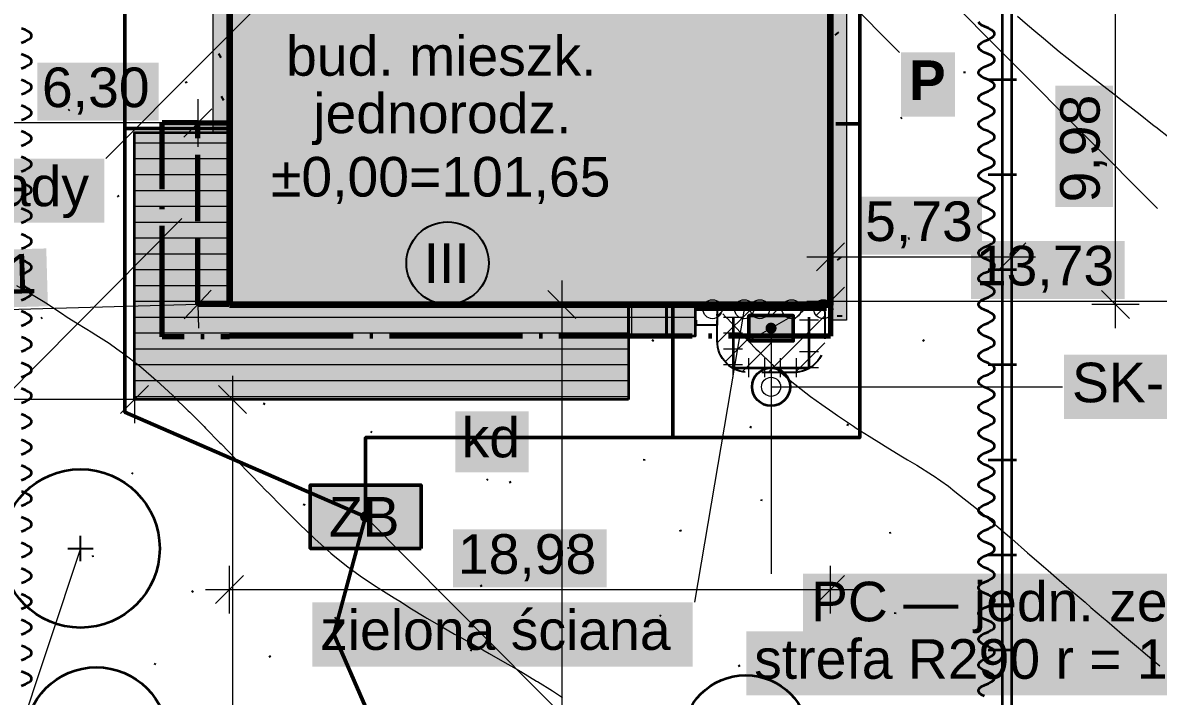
# Model space of a CAD drawing. Header units: metres. Extents: x -32 to 145, y -25 to 102.
# Drawn here: x 0.77 to 36.62, y 20.04 to 41.29 of the extents above; entities that cross this region are included whole.
import ezdxf

# ---------------------------------------------------------------- set-up
doc = ezdxf.new("R2010")
doc.units = ezdxf.units.M
doc.linetypes.add('KRESKOWA', pattern=[5.25, 4.2, -1.05])
doc.linetypes.add('PUNKTOWA', pattern=[10.5, 8.4, -1.05, 0, -1.05])
for name, color, linetype, lineweight in [('A-MASKA', 7, 'Continuous', 18), ('Z-BUDYNEK', 7, 'Continuous', 100), ('Z-BUDYNEK-NAD', 7, 'KRESKOWA', 50), ('Z-DZIALKA', 1, 'Continuous', 35), ('Z-OGRODZENIE', 7, 'Continuous', 35), ('Z-OPISY', 2, 'Continuous', 25), ('Z-SIECI-PROJ', 5, 'Continuous', 50), ('Z-TLO', 7, 'Continuous', 18), ('Z-UTWARDZENIA', 8, 'Continuous', 25), ('Z-UZBROJENIE', 5, 'Continuous', 35), ('Z-WYMIARY', 1, 'Continuous', 18)]:
    doc.layers.add(name, color=color, linetype=linetype, lineweight=lineweight)
for name, color, linetype, lineweight, true_color in [('Z-MAPA', 8, 'Continuous', 18, 0x5a5a5a), ('Z-ODWODNIENIE', 150, 'Continuous', 25, 0x00808a), ('Z-RZEDNE', 32, 'Continuous', 18, 0x6b4423), ('Z-STREFY', 6, 'Continuous', 25, 0xb000b0), ('Z-ZIELEN', 3, 'Continuous', 25, 0x1e7a1e)]:
    doc.layers.add(name, color=color, linetype=linetype, lineweight=lineweight, true_color=true_color)
doc.styles.add('PL_ARIAL', font='arial.ttf')
doc.styles.add('PL_ARIAL_B', font='arialbd.ttf')

msp = doc.modelspace()

# ---------------------------------------------------------------- hatches: boundary and pattern name
at = {"layer": 'A-MASKA', "true_color": 0xffffff}
for points in [[(28.5, 38.325), (30.212, 38.325), (30.212, 40.35), (28.5, 40.35)], [(1.232, 38.2), (5.068, 38.2), (5.068, 40.025), (1.232, 40.025)], [(35.2, 35.47), (35.2, 39.305), (33.375, 39.305), (33.375, 35.47)], [(8.364, 35.279), (20.015, 35.279), (20.015, 37.304), (8.364, 37.304)], [(-3.11, 34.975), (3.35, 34.975), (3.35, 37), (-3.11, 37)], [(27.22, 33.975), (31.055, 33.975), (31.055, 35.8), (27.22, 35.8)], [(-3.274, 32.207), (1.57, 32.343), (1.519, 34.167), (-3.325, 34.032)], [(30.714, 32.575), (35.561, 32.575), (35.561, 34.4), (30.714, 34.4)], [(33.65, 28.788), (39.703, 28.788), (39.703, 30.812), (33.65, 30.812)], [(14.431, 27.1), (16.749, 27.1), (16.749, 29.025), (14.431, 29.025)], [(10.289, 24.65), (12.911, 24.65), (12.911, 26.475), (10.289, 26.475)], [(14.364, 23.475), (19.211, 23.475), (19.211, 25.3), (14.364, 25.3)], [(25.411, 21.875), (40.452, 21.875), (40.452, 23.9), (25.411, 23.9)], [(9.914, 20.975), (21.929, 20.975), (21.929, 23), (9.914, 23)], [(23.618, 20.062), (42.245, 20.062), (42.245, 22.087), (23.618, 22.087)]]:
    msp.add_hatch(color=7, dxfattribs=at).paths.add_polyline_path(points)
at = {"layer": 'Z-OPISY', "true_color": 0xffffff}
msp.add_hatch(color=7, dxfattribs=at).paths.add_polyline_path([(15.489, 33.704), (15.464, 33.958), (15.39, 34.202), (15.27, 34.426), (15.109, 34.623), (14.912, 34.785), (14.687, 34.905), (14.443, 34.979), (14.189, 35.004), (13.936, 34.979), (13.692, 34.905), (13.467, 34.785), (13.27, 34.623), (13.109, 34.426), (12.988, 34.202), (12.914, 33.958), (12.889, 33.704), (12.914, 33.45), (12.988, 33.207), (13.109, 32.982), (13.27, 32.785), (13.467, 32.623), (13.692, 32.503), (13.936, 32.429), (14.189, 32.404), (14.443, 32.429), (14.687, 32.503), (14.912, 32.623), (15.109, 32.785), (15.27, 32.982), (15.39, 33.207), (15.464, 33.45)])
at = {"layer": 'Z-OPISY', "true_color": 0x000000}
for points in [[(24.575, 31.65), (24.569, 31.695), (24.552, 31.737), (24.524, 31.774), (24.488, 31.802), (24.445, 31.819), (24.4, 31.825), (24.355, 31.819), (24.313, 31.802), (24.276, 31.774), (24.248, 31.737), (24.231, 31.695), (24.225, 31.65), (24.231, 31.605), (24.248, 31.562), (24.276, 31.526), (24.313, 31.498), (24.355, 31.481), (24.4, 31.475), (24.445, 31.481), (24.488, 31.498), (24.524, 31.526), (24.552, 31.562), (24.569, 31.605)], [(11.775, 25.7), (11.769, 25.745), (11.752, 25.787), (11.724, 25.824), (11.688, 25.852), (11.645, 25.869), (11.6, 25.875), (11.555, 25.869), (11.512, 25.852), (11.476, 25.824), (11.448, 25.787), (11.431, 25.745), (11.425, 25.7), (11.431, 25.655), (11.448, 25.613), (11.476, 25.576), (11.512, 25.548), (11.555, 25.531), (11.6, 25.525), (11.645, 25.531), (11.688, 25.548), (11.724, 25.576), (11.752, 25.613), (11.769, 25.655)]]:
    msp.add_hatch(color=7, dxfattribs=at).paths.add_polyline_path(points)
at = {"layer": 'Z-TLO', "true_color": 0xffffff}
for points in [[(26.785, 31.9), (26.25, 31.9), (26.25, 32.4), (26.275, 32.4), (26.275, 42.375), (26.275, 42.885), (26.785, 42.885)], [(7.3, 32.4), (19.6, 32.4), (26.275, 32.4), (26.275, 42.375), (19.3, 42.375), (19.3, 41.75), (7.3, 41.75)], [(6.79, 37.825), (6.79, 42.26), (17.5, 42.26), (17.5, 41.75), (7.3, 41.75), (7.3, 37.825)], [(19.9, 29.4), (4.3, 29.4), (4.3, 37.825), (7.3, 37.825), (7.3, 32.4), (19.6, 32.4), (19.9, 32.4)], [(21.1, 31.4), (19.9, 31.4), (19.9, 32.4), (21.1, 32.4)], [(21.1, 32.4), (22, 32.4), (22, 31.4), (21.1, 31.4)], [(23.7, 32.05), (25.1, 32.05), (25.1, 31.25), (23.7, 31.25)], [(23.7, 31.25), (25.1, 31.25), (25.1, 32.05), (23.7, 32.05)], [(13.35, 24.7), (13.35, 26.7), (9.85, 26.7), (9.85, 24.7)]]:
    msp.add_hatch(color=7, dxfattribs=at).paths.add_polyline_path(points)

# ---------------------------------------------------------------- linework, layer by layer
at = {"layer": 'Z-BUDYNEK', "linetype": 'Continuous', "lineweight": 140, "ltscale": 0.5, "flags": 128}
msp.add_lwpolyline([(7.3, 32.4), (19.6, 32.4), (26.275, 32.4), (26.275, 42.375), (19.3, 42.375), (19.3, 41.75), (7.3, 41.75)], close=True, dxfattribs=at)
at = {"layer": 'Z-BUDYNEK-NAD', "linetype": 'PUNKTOWA', "lineweight": 70, "ltscale": 0.5, "flags": 128}
msp.add_lwpolyline([(26.275, 32.38), (26.275, 31.4), (21.4, 31.4), (21.05, 31.4), (20.2, 31.4), (11.2, 31.4), (7.3, 31.4), (7.3, 31.38), (5.18, 31.38), (5.18, 38.145), (6.28, 38.145)], dxfattribs=at)
at = {"layer": 'Z-BUDYNEK-NAD', "linetype": 'KRESKOWA', "lineweight": 70, "ltscale": 0.5, "flags": 128}
for points in [[(6.3, 32.4), (6.3, 38.125), (7.28, 38.125)], [(7.28, 32.4), (6.3, 32.4)]]:
    msp.add_lwpolyline(points, dxfattribs=at)
at = {"layer": 'Z-DZIALKA', "linetype": 'Continuous', "lineweight": 35, "ltscale": 0.5, "true_color": 0x000000, "flags": 128}
msp.add_lwpolyline([(0, 0), (32, 0), (32, 50), (0, 50)], close=True, dxfattribs=at)
at = {"layer": 'Z-MAPA', "linetype": 'Continuous', "lineweight": 25, "ltscale": 0.5, "flags": 128}
msp.add_lwpolyline([(57, 50), (32, 50), (32, 0)], dxfattribs=at)
at = {"layer": 'Z-ODWODNIENIE', "linetype": 'Continuous', "lineweight": 50, "ltscale": 0.5, "flags": 128}
msp.add_lwpolyline([(13.35, 24.7), (13.35, 26.7), (9.85, 26.7), (9.85, 24.7)], close=True, dxfattribs=at)
at = {"layer": 'Z-ODWODNIENIE', "lineweight": 35, "ltscale": 0.5}
msp.add_circle((24.4, 29.8), 0.6, dxfattribs=at)
at = {"layer": 'Z-ODWODNIENIE', "lineweight": 18, "ltscale": 0.5}
msp.add_circle((24.4, 29.8), 0.3, dxfattribs=at)
at = {"layer": 'Z-OGRODZENIE', "lineweight": 35, "ltscale": 0.5}
for points in [[(31.7, 50), (31.7, 0.3), (0.3, 0.3), (0.3, 50)], [(31.25, 39.5), (32.15, 39.5)], [(31.25, 36.5), (32.15, 36.5)], [(31.25, 33.5), (32.15, 33.5)], [(23.2, 32), (23.2, 30.4), (25.6, 30.4), (25.6, 32)], [(31.25, 30.5), (32.15, 30.5)], [(31.25, 27.5), (32.15, 27.5)], [(31.25, 24.5), (32.15, 24.5)], [(31.25, 21.5), (32.15, 21.5)]]:
    msp.add_lwpolyline(points, dxfattribs=at)
at = {"layer": 'Z-OGRODZENIE', "lineweight": 18, "ltscale": 0.5}
for points in [[(22.9, 32), (23.5, 32)], [(25.9, 31.9), (25.3, 31.9)], [(22.9, 31.5), (23.5, 31.5)], [(25.9, 31.4), (25.3, 31.4)], [(22.9, 31), (23.5, 31)], [(25.9, 30.9), (25.3, 30.9)], [(22.9, 30.5), (23.5, 30.5)], [(23.2, 30.1), (23.2, 30.7)], [(23.7, 30.1), (23.7, 30.7)], [(24.2, 30.1), (24.2, 30.7)], [(24.7, 30.1), (24.7, 30.7)], [(25.2, 30.1), (25.2, 30.7)], [(25.9, 30.4), (25.3, 30.4)]]:
    msp.add_lwpolyline(points, dxfattribs=at)
at = {"layer": 'Z-OPISY', "lineweight": 18, "ltscale": 0.5}
for points in [[(15.6, 49.25), (3.4, 37)], [(21.75, 47.1), (28.45, 40.35)], [(27.4, 44.675), (36.6, 35.425)], [(5.8, 35.113), (-0.9, 28.363)], [(23.55, 32.25), (21.979, 23)], [(24.4, 31.65), (24.4, 23.9)], [(24.4, 29.8), (33.6, 29.8)], [(11.6, 25.7), (18.3, 18.95)], [(2.6, 24.7), (-1.482, 12.45)]]:
    msp.add_lwpolyline(points, dxfattribs=at)
at = {"layer": 'Z-OPISY', "lineweight": 25, "ltscale": 0.5}
msp.add_circle((14.189, 33.704), 1.3, dxfattribs=at)
at = {"layer": 'Z-RZEDNE', "linetype": 'Continuous', "lineweight": 18, "ltscale": 0.5, "true_color": 0xa07850, "flags": 128}
for points in [[(32.185, 41.5), (32.5, 41.225), (32.762, 41), (33, 40.797), (33.361, 40.5), (33.5, 40.386), (33.983, 40), (34, 39.986), (34.5, 39.599), (34.629, 39.5), (35, 39.213), (35.273, 39), (35.5, 38.822), (35.911, 38.5), (36, 38.43), (36.5, 38.037), (36.547, 38), (37, 37.643)], [(0.574, 33), (1, 32.752), (1.423, 32.5), (1.5, 32.454), (2, 32.125), (2.182, 32), (2.5, 31.796), (2.985, 31.5), (3, 31.491), (3.5, 31.173), (3.748, 31), (4, 30.821), (4.414, 30.5), (4.5, 30.432), (5, 30), (5.5, 29.533), (5.534, 29.5), (6, 29.047), (6.048, 29), (6.5, 28.547), (6.547, 28.5), (7, 28.037), (7.036, 28), (7.5, 27.52), (7.519, 27.5), (8, 27.001), (8.001, 27), (8.486, 26.5), (8.5, 26.486), (8.978, 26), (9, 25.978), (9.481, 25.5), (9.5, 25.481), (10, 25), (10.5, 24.552), (10.564, 24.5), (11, 24.148), (11.201, 24), (11.5, 23.784), (11.931, 23.5), (12, 23.455), (12.5, 23.147), (12.737, 23), (13, 22.83), (13.5, 22.522), (13.538, 22.5), (14, 22.233), (14.41, 22), (14.5, 21.949), (15, 21.668), (15.3, 21.5), (15.5, 21.388), (16, 21.106), (16.184, 21), (16.5, 20.817), (17, 20.517), (17.028, 20.5), (17.5, 20.206), (17.813, 20)], [(22.873, 32.1), (22.976, 32), (23, 31.975), (23.446, 31.5), (23.5, 31.443), (23.924, 31), (24, 30.922), (24.433, 30.5), (24.5, 30.435), (25, 30), (25.5, 29.611), (25.649, 29.5), (26, 29.243), (26.346, 29), (26.5, 28.893), (27, 28.558), (27.091, 28.5), (27.5, 28.239), (27.885, 28), (28, 27.928), (28.5, 27.625), (28.709, 27.5), (29, 27.325), (29.5, 27.01), (29.514, 27), (30, 26.662), (30.203, 26.5), (30.5, 26.269), (30.835, 26), (31, 25.866), (31.428, 25.5), (31.5, 25.438), (32, 25), (32.5, 24.564), (32.574, 24.5), (33, 24.13), (33.151, 24), (33.5, 23.699), (33.731, 23.5), (34, 23.269), (34.315, 23), (34.5, 22.841), (34.9, 22.5), (35, 22.415), (35.488, 22), (35.5, 21.99), (36, 21.566), (36.079, 21.5), (36.5, 21.148), (36.678, 21)]]:
    msp.add_lwpolyline(points, dxfattribs=at)
at = {"layer": 'Z-SIECI-PROJ', "linetype": 'Continuous', "lineweight": 50, "ltscale": 0.5, "true_color": 0x00808a, "flags": 128}
for points in [[(16.8, 42.4), (4, 42.4), (4, 29), (11.6, 25.7)], [(26.4, 41.75), (27.2, 41.75), (27.2, 28.2), (11.6, 28.2), (11.6, 25.7)], [(26.45, 38.1), (27.2, 38.1)], [(7.24, 37.95), (4, 37.95)], [(21.3, 32.34), (21.3, 28.2)], [(11.6, 25.7), (10.6, 22), (11.6, 19.7)]]:
    msp.add_lwpolyline(points, dxfattribs=at)
at = {"layer": 'Z-STREFY', "lineweight": 13, "ltscale": 0.5}
for points in [[(22.7, 32.034), (23.066, 32.4)], [(22.703, 31.188), (23.915, 32.4)], [(24.413, 32.05), (24.763, 32.4)], [(25.1, 31.888), (25.612, 32.4)], [(24.31, 30.25), (26.1, 32.04)], [(22.952, 30.588), (23.7, 31.337)], [(23.486, 30.274), (24.462, 31.25)], [(25.162, 30.253), (26.097, 31.188)]]:
    msp.add_lwpolyline(points, dxfattribs=at)
at = {"layer": 'Z-STREFY', "linetype": 'KRESKOWA', "lineweight": 25, "ltscale": 0.5, "flags": 128}
msp.add_lwpolyline([(22.7, 32.05), (22.705, 32.148), (22.719, 32.245), (22.743, 32.34), (22.764, 32.4), (26.036, 32.4), (26.057, 32.34), (26.081, 32.245), (26.095, 32.148), (26.1, 32.05), (26.1, 31.25), (26.095, 31.152), (26.081, 31.055), (26.057, 30.96), (26.024, 30.867), (25.982, 30.779), (25.931, 30.694), (25.873, 30.616), (25.807, 30.543), (25.734, 30.477), (25.656, 30.419), (25.571, 30.368), (25.483, 30.326), (25.39, 30.293), (25.295, 30.269), (25.198, 30.255), (25.1, 30.25), (23.7, 30.25), (23.602, 30.255), (23.505, 30.269), (23.41, 30.293), (23.317, 30.326), (23.229, 30.368), (23.144, 30.419), (23.066, 30.477), (22.993, 30.543), (22.927, 30.616), (22.869, 30.694), (22.818, 30.779), (22.776, 30.867), (22.743, 30.96), (22.719, 31.055), (22.705, 31.152), (22.7, 31.25)], close=True, dxfattribs=at)
at = {"layer": 'Z-UTWARDZENIA', "linetype": 'Continuous', "lineweight": 18, "ltscale": 0.5, "flags": 128}
for points in [[(26.785, 31.9), (26.25, 31.9), (26.25, 32.4), (26.275, 32.4), (26.275, 42.375), (26.275, 42.885), (26.785, 42.885)], [(6.79, 37.825), (6.79, 42.26), (17.5, 42.26), (17.5, 41.75), (7.3, 41.75), (7.3, 37.825)]]:
    msp.add_lwpolyline(points, close=True, dxfattribs=at)
at = {"layer": 'Z-UTWARDZENIA', "lineweight": 25, "ltscale": 0.5}
for points in [[(26.429, 40.893), (26.545, 40.988)], [(7.037, 40.18), (6.967, 40.312)], [(7.121, 38.832), (7.046, 38.962)], [(26.502, 33.799), (26.618, 33.894)], [(26.491, 32.035), (26.641, 32.045)]]:
    msp.add_lwpolyline(points, dxfattribs=at)
at = {"layer": 'Z-UTWARDZENIA', "linetype": 'Continuous', "lineweight": 35, "ltscale": 0.5, "flags": 128}
for points in [[(19.9, 29.4), (4.3, 29.4), (4.3, 37.825), (7.3, 37.825), (7.3, 32.4), (19.6, 32.4), (19.9, 32.4)], [(21.1, 31.4), (19.9, 31.4), (19.9, 32.4), (21.1, 32.4)], [(21.1, 32.4), (22, 32.4), (22, 31.4), (21.1, 31.4)], [(23.7, 32.05), (25.1, 32.05), (25.1, 31.25), (23.7, 31.25)]]:
    msp.add_lwpolyline(points, close=True, dxfattribs=at)
at = {"layer": 'Z-UTWARDZENIA', "lineweight": 18, "ltscale": 0.5}
for points in [[(4.3, 37.5), (7.3, 37.5)], [(4.3, 37), (7.3, 37)], [(4.3, 36.5), (7.3, 36.5)], [(4.3, 36), (7.3, 36)], [(4.3, 35.5), (7.3, 35.5)], [(4.3, 35), (7.3, 35)], [(4.3, 34.5), (7.3, 34.5)], [(4.3, 34), (7.3, 34)], [(4.3, 33.5), (7.3, 33.5)], [(4.3, 33), (7.3, 33)], [(4.3, 32.5), (7.3, 32.5)], [(20, 31.4), (20, 32.4)], [(4.3, 32), (19.9, 32)], [(19.9, 32), (21.1, 32)], [(21.1, 32), (22, 32)], [(4.3, 31.5), (19.9, 31.5)], [(4.3, 31), (19.9, 31)], [(4.3, 30.5), (19.9, 30.5)], [(4.3, 30), (19.9, 30)], [(4.3, 29.5), (19.9, 29.5)]]:
    msp.add_lwpolyline(points, dxfattribs=at)
at = {"layer": 'Z-UZBROJENIE', "linetype": 'Continuous', "lineweight": 50, "ltscale": 0.5, "flags": 128}
msp.add_lwpolyline([(23.7, 31.25), (25.1, 31.25), (25.1, 32.05), (23.7, 32.05)], close=True, dxfattribs=at)
at = {"layer": 'Z-UZBROJENIE', "lineweight": 18, "ltscale": 0.5}
msp.add_lwpolyline([(23.7, 31.25), (25.1, 32.05)], dxfattribs=at)
at = {"layer": 'Z-WYMIARY', "lineweight": 18, "ltscale": 0.5}
for points in [[(35.275, 31.65), (35.275, 43.125)], [(6.3, 38.875), (6.3, 37.375)], [(6.742, 38.567), (5.858, 37.683)], [(7.05, 38.125), (-0.75, 38.125)], [(26.275, 33.15), (26.275, 34.65)], [(32, 33.15), (32, 34.65)], [(25.833, 33.458), (26.717, 34.342)], [(31.558, 33.458), (32.442, 34.342)], [(25.525, 33.9), (32.75, 33.9)], [(6.279, 33.15), (6.321, 31.65)], [(17.8, 33.15), (17.8, -0.75)], [(26.275, 31.75), (26.275, 33.25)], [(6.729, 32.854), (5.871, 31.946)], [(17.358, 32.842), (18.242, 31.958)], [(25.833, 32.058), (26.717, 32.942)], [(35.717, 31.958), (34.833, 32.842)], [(7.05, 32.421), (-8.75, 31.979)], [(17.05, 32.4), (18.55, 32.4)], [(25.525, 32.5), (40.75, 32.5)], [(36.025, 32.4), (34.525, 32.4)], [(4.3, 30.15), (4.3, 28.65)], [(7.4, 30.15), (7.4, -0.75)], [(4.742, 29.842), (3.858, 28.958)], [(6.958, 29.842), (7.842, 28.958)], [(5.05, 29.4), (-0.75, 29.4)], [(6.65, 29.4), (8.15, 29.4)], [(7.3, 22.65), (7.3, 24.15)], [(26.275, 22.65), (26.275, 24.15)], [(6.858, 22.958), (7.742, 23.842)], [(25.833, 22.958), (26.717, 23.842)], [(6.55, 23.4), (27.025, 23.4)]]:
    msp.add_lwpolyline(points, dxfattribs=at)
at = {"layer": 'Z-ZIELEN', "lineweight": 35, "ltscale": 0.5}
for points in [[(31.137, 20.034), (31.044, 20.085), (30.981, 20.136), (30.95, 20.186), (30.95, 20.237), (30.981, 20.288), (31.044, 20.339), (31.137, 20.39), (31.262, 20.44), (31.356, 20.491), (31.419, 20.542), (31.45, 20.593), (31.45, 20.644), (31.419, 20.694), (31.356, 20.745), (31.262, 20.796), (31.137, 20.847), (31.044, 20.898), (30.981, 20.948), (30.95, 20.999), (30.95, 21.05), (30.981, 21.101), (31.044, 21.152), (31.137, 21.202), (31.262, 21.253), (31.356, 21.304), (31.419, 21.355), (31.45, 21.406), (31.45, 21.456), (31.419, 21.507), (31.356, 21.558), (31.262, 21.609), (31.137, 21.659), (31.044, 21.71), (30.981, 21.761), (30.95, 21.812), (30.95, 21.863), (30.981, 21.913), (31.044, 21.964), (31.137, 22.015), (31.262, 22.066), (31.356, 22.117), (31.419, 22.167), (31.45, 22.218), (31.45, 22.269), (31.419, 22.32), (31.356, 22.371), (31.262, 22.421), (31.137, 22.472), (31.044, 22.523), (30.981, 22.574), (30.95, 22.625), (30.95, 22.675), (30.981, 22.726), (31.044, 22.777), (31.137, 22.828), (31.262, 22.879), (31.356, 22.929), (31.419, 22.98), (31.45, 23.031), (31.45, 23.082), (31.419, 23.133), (31.356, 23.183), (31.262, 23.234), (31.137, 23.285), (31.044, 23.336), (30.981, 23.387), (30.95, 23.437), (30.95, 23.488), (30.981, 23.539), (31.044, 23.59), (31.137, 23.641), (31.262, 23.691), (31.356, 23.742), (31.419, 23.793), (31.45, 23.844), (31.45, 23.894), (31.419, 23.945), (31.356, 23.996), (31.262, 24.047), (31.137, 24.098), (31.044, 24.148), (30.981, 24.199), (30.95, 24.25), (30.95, 24.301), (30.981, 24.352), (31.044, 24.402), (31.137, 24.453), (31.262, 24.504), (31.356, 24.555), (31.419, 24.606), (31.45, 24.656), (31.45, 24.707), (31.419, 24.758), (31.356, 24.809), (31.262, 24.86), (31.137, 24.91), (31.044, 24.961), (30.981, 25.012), (30.95, 25.063), (30.95, 25.114), (30.981, 25.164), (31.044, 25.215), (31.137, 25.266), (31.262, 25.317), (31.356, 25.368), (31.419, 25.418), (31.45, 25.469), (31.45, 25.52), (31.419, 25.571), (31.356, 25.622), (31.262, 25.672), (31.137, 25.723), (31.044, 25.774), (30.981, 25.825), (30.95, 25.876), (30.95, 25.926), (30.981, 25.977), (31.044, 26.028), (31.137, 26.079), (31.262, 26.129), (31.356, 26.18), (31.419, 26.231), (31.45, 26.282), (31.45, 26.333), (31.419, 26.383), (31.356, 26.434), (31.262, 26.485), (31.137, 26.536), (31.044, 26.587), (30.981, 26.637), (30.95, 26.688), (30.95, 26.739), (30.981, 26.79), (31.044, 26.841), (31.137, 26.891), (31.262, 26.942), (31.356, 26.993), (31.419, 27.044), (31.45, 27.095), (31.45, 27.145), (31.419, 27.196), (31.356, 27.247), (31.262, 27.298), (31.137, 27.349), (31.044, 27.399), (30.981, 27.45), (30.95, 27.501), (30.95, 27.552), (30.981, 27.603), (31.044, 27.653), (31.137, 27.704), (31.262, 27.755), (31.356, 27.806), (31.419, 27.857), (31.45, 27.907), (31.45, 27.958), (31.419, 28.009), (31.356, 28.06), (31.262, 28.111), (31.137, 28.161), (31.044, 28.212), (30.981, 28.263), (30.95, 28.314), (30.95, 28.364), (30.981, 28.415), (31.044, 28.466), (31.137, 28.517), (31.262, 28.568), (31.356, 28.618), (31.419, 28.669), (31.45, 28.72), (31.45, 28.771), (31.419, 28.822), (31.356, 28.872), (31.262, 28.923), (31.137, 28.974), (31.044, 29.025), (30.981, 29.076), (30.95, 29.126), (30.95, 29.177), (30.981, 29.228), (31.044, 29.279), (31.137, 29.33), (31.262, 29.38), (31.356, 29.431), (31.419, 29.482), (31.45, 29.533), (31.45, 29.584), (31.419, 29.634), (31.356, 29.685), (31.262, 29.736), (31.137, 29.787), (31.044, 29.838), (30.981, 29.888), (30.95, 29.939), (30.95, 29.99), (30.981, 30.041), (31.044, 30.092), (31.137, 30.142), (31.262, 30.193), (31.356, 30.244), (31.419, 30.295), (31.45, 30.346), (31.45, 30.396), (31.419, 30.447), (31.356, 30.498), (31.262, 30.549), (31.137, 30.599), (31.044, 30.65), (30.981, 30.701), (30.95, 30.752), (30.95, 30.803), (30.981, 30.853), (31.044, 30.904), (31.137, 30.955), (31.262, 31.006), (31.356, 31.057), (31.419, 31.107), (31.45, 31.158), (31.45, 31.209), (31.419, 31.26), (31.356, 31.311), (31.262, 31.361), (31.137, 31.412), (31.044, 31.463), (30.981, 31.514), (30.95, 31.565), (30.95, 31.615), (30.981, 31.666), (31.044, 31.717), (31.137, 31.768), (31.262, 31.819), (31.356, 31.869), (31.419, 31.92), (31.45, 31.971), (31.45, 32.022), (31.419, 32.073), (31.356, 32.123), (31.262, 32.174), (31.137, 32.225), (31.044, 32.276), (30.981, 32.327), (30.95, 32.377), (30.95, 32.428), (30.981, 32.479), (31.044, 32.53), (31.137, 32.581), (31.262, 32.631), (31.356, 32.682), (31.419, 32.733), (31.45, 32.784), (31.45, 32.834), (31.419, 32.885), (31.356, 32.936), (31.262, 32.987), (31.137, 33.038), (31.044, 33.088), (30.981, 33.139), (30.95, 33.19), (30.95, 33.241), (30.981, 33.292), (31.044, 33.342), (31.137, 33.393), (31.262, 33.444), (31.356, 33.495), (31.419, 33.546), (31.45, 33.596), (31.45, 33.647), (31.419, 33.698), (31.356, 33.749), (31.262, 33.8), (31.137, 33.85), (31.044, 33.901), (30.981, 33.952), (30.95, 34.003), (30.95, 34.054), (30.981, 34.104), (31.044, 34.155), (31.137, 34.206), (31.262, 34.257), (31.356, 34.308), (31.419, 34.358), (31.45, 34.409), (31.45, 34.46), (31.419, 34.511), (31.356, 34.562), (31.262, 34.612), (31.137, 34.663), (31.044, 34.714), (30.981, 34.765), (30.95, 34.816), (30.95, 34.866), (30.981, 34.917), (31.044, 34.968), (31.137, 35.019), (31.262, 35.069), (31.356, 35.12), (31.419, 35.171), (31.45, 35.222), (31.45, 35.273), (31.419, 35.323), (31.356, 35.374), (31.262, 35.425), (31.137, 35.476), (31.044, 35.527), (30.981, 35.577), (30.95, 35.628), (30.95, 35.679), (30.981, 35.73), (31.044, 35.781), (31.137, 35.831), (31.262, 35.882), (31.356, 35.933), (31.419, 35.984), (31.45, 36.035), (31.45, 36.085), (31.419, 36.136), (31.356, 36.187), (31.262, 36.238), (31.137, 36.289), (31.044, 36.339), (30.981, 36.39), (30.95, 36.441), (30.95, 36.492), (30.981, 36.543), (31.044, 36.593), (31.137, 36.644), (31.262, 36.695), (31.356, 36.746), (31.419, 36.797), (31.45, 36.847), (31.45, 36.898), (31.419, 36.949), (31.356, 37), (31.262, 37.051), (31.137, 37.101), (31.044, 37.152), (30.981, 37.203), (30.95, 37.254), (30.95, 37.304), (30.981, 37.355), (31.044, 37.406), (31.137, 37.457), (31.262, 37.508), (31.356, 37.558), (31.419, 37.609), (31.45, 37.66), (31.45, 37.711), (31.419, 37.762), (31.356, 37.812), (31.262, 37.863), (31.137, 37.914), (31.044, 37.965), (30.981, 38.016), (30.95, 38.066), (30.95, 38.117), (30.981, 38.168), (31.044, 38.219), (31.137, 38.27), (31.262, 38.32), (31.356, 38.371), (31.419, 38.422), (31.45, 38.473), (31.45, 38.524), (31.419, 38.574), (31.356, 38.625), (31.262, 38.676), (31.137, 38.727), (31.044, 38.778), (30.981, 38.828), (30.95, 38.879), (30.95, 38.93), (30.981, 38.981), (31.044, 39.032), (31.137, 39.082), (31.262, 39.133), (31.356, 39.184), (31.419, 39.235), (31.45, 39.286), (31.45, 39.336), (31.419, 39.387), (31.356, 39.438), (31.262, 39.489), (31.137, 39.539), (31.044, 39.59), (30.981, 39.641), (30.95, 39.692), (30.95, 39.743), (30.981, 39.793), (31.044, 39.844), (31.137, 39.895), (31.262, 39.946), (31.356, 39.997), (31.419, 40.047), (31.45, 40.098), (31.45, 40.149), (31.419, 40.2), (31.356, 40.251), (31.262, 40.301), (31.137, 40.352), (31.044, 40.403), (30.981, 40.454), (30.95, 40.505), (30.95, 40.555), (30.981, 40.606), (31.044, 40.657), (31.137, 40.708), (31.262, 40.759), (31.356, 40.809), (31.419, 40.86), (31.45, 40.911), (31.45, 40.962), (31.419, 41.013), (31.356, 41.063), (31.262, 41.114), (31.137, 41.165), (31.044, 41.216), (30.981, 41.267), (30.95, 41.317)], [(0.738, 40.655), (0.863, 40.706), (0.956, 40.757), (1.019, 40.807), (1.05, 40.858), (1.05, 40.909), (1.019, 40.959), (0.956, 41.01), (0.863, 41.061), (0.738, 41.112)], [(0.738, 39.843), (0.863, 39.894), (0.956, 39.945), (1.019, 39.996), (1.05, 40.046), (1.05, 40.097), (1.019, 40.148), (0.956, 40.198), (0.863, 40.249), (0.738, 40.3)], [(0.738, 39.032), (0.863, 39.082), (0.956, 39.133), (1.019, 39.184), (1.05, 39.235), (1.05, 39.285), (1.019, 39.336), (0.956, 39.387), (0.863, 39.438), (0.738, 39.488)], [(0.738, 38.22), (0.863, 38.271), (0.956, 38.322), (1.019, 38.372), (1.05, 38.423), (1.05, 38.474), (1.019, 38.524), (0.956, 38.575), (0.863, 38.626), (0.738, 38.677)], [(0.738, 37.408), (0.863, 37.459), (0.956, 37.51), (1.019, 37.561), (1.05, 37.611), (1.05, 37.662), (1.019, 37.713), (0.956, 37.763), (0.863, 37.814), (0.738, 37.865)], [(0.738, 36.597), (0.863, 36.647), (0.956, 36.698), (1.019, 36.749), (1.05, 36.8), (1.05, 36.85), (1.019, 36.901), (0.956, 36.952), (0.863, 37.003), (0.738, 37.053)], [(0.738, 35.785), (0.863, 35.836), (0.956, 35.887), (1.019, 35.937), (1.05, 35.988), (1.05, 36.039), (1.019, 36.089), (0.956, 36.14), (0.863, 36.191), (0.738, 36.242)], [(0.738, 34.973), (0.863, 35.024), (0.956, 35.075), (1.019, 35.126), (1.05, 35.176), (1.05, 35.227), (1.019, 35.278), (0.956, 35.328), (0.863, 35.379), (0.738, 35.43)], [(0.738, 34.162), (0.863, 34.212), (0.956, 34.263), (1.019, 34.314), (1.05, 34.365), (1.05, 34.415), (1.019, 34.466), (0.956, 34.517), (0.863, 34.568), (0.738, 34.618)], [(0.738, 33.35), (0.863, 33.401), (0.956, 33.452), (1.019, 33.502), (1.05, 33.553), (1.05, 33.604), (1.019, 33.654), (0.956, 33.705), (0.863, 33.756), (0.738, 33.807)], [(0.738, 32.538), (0.863, 32.589), (0.956, 32.64), (1.019, 32.691), (1.05, 32.741), (1.05, 32.792), (1.019, 32.843), (0.956, 32.893), (0.863, 32.944), (0.738, 32.995)], [(0.738, 31.727), (0.863, 31.777), (0.956, 31.828), (1.019, 31.879), (1.05, 31.93), (1.05, 31.98), (1.019, 32.031), (0.956, 32.082), (0.863, 32.133), (0.738, 32.183)], [(0.738, 30.915), (0.863, 30.966), (0.956, 31.017), (1.019, 31.067), (1.05, 31.118), (1.05, 31.169), (1.019, 31.219), (0.956, 31.27), (0.863, 31.321), (0.738, 31.372)], [(0.738, 30.103), (0.863, 30.154), (0.956, 30.205), (1.019, 30.256), (1.05, 30.306), (1.05, 30.357), (1.019, 30.408), (0.956, 30.458), (0.863, 30.509), (0.738, 30.56)], [(0.738, 29.292), (0.863, 29.342), (0.956, 29.393), (1.019, 29.444), (1.05, 29.495), (1.05, 29.545), (1.019, 29.596), (0.956, 29.647), (0.863, 29.698), (0.738, 29.748)], [(0.738, 28.48), (0.863, 28.531), (0.956, 28.582), (1.019, 28.632), (1.05, 28.683), (1.05, 28.734), (1.019, 28.784), (0.956, 28.835), (0.863, 28.886), (0.738, 28.937)], [(0.738, 27.668), (0.863, 27.719), (0.956, 27.77), (1.019, 27.821), (1.05, 27.871), (1.05, 27.922), (1.019, 27.973), (0.956, 28.023), (0.863, 28.074), (0.738, 28.125)], [(0.738, 26.857), (0.863, 26.907), (0.956, 26.958), (1.019, 27.009), (1.05, 27.06), (1.05, 27.11), (1.019, 27.161), (0.956, 27.212), (0.863, 27.263), (0.738, 27.313)], [(0.738, 26.045), (0.863, 26.096), (0.956, 26.147), (1.019, 26.197), (1.05, 26.248), (1.05, 26.299), (1.019, 26.349), (0.956, 26.4), (0.863, 26.451), (0.738, 26.502)], [(0.738, 25.233), (0.863, 25.284), (0.956, 25.335), (1.019, 25.386), (1.05, 25.436), (1.05, 25.487), (1.019, 25.538), (0.956, 25.588), (0.863, 25.639), (0.738, 25.69)], [(0.738, 24.422), (0.863, 24.472), (0.956, 24.523), (1.019, 24.574), (1.05, 24.625), (1.05, 24.675), (1.019, 24.726), (0.956, 24.777), (0.863, 24.828), (0.738, 24.878)], [(0.738, 23.61), (0.863, 23.661), (0.956, 23.712), (1.019, 23.762), (1.05, 23.813), (1.05, 23.864), (1.019, 23.914), (0.956, 23.965), (0.863, 24.016), (0.738, 24.067)], [(0.738, 22.798), (0.863, 22.849), (0.956, 22.9), (1.019, 22.951), (1.05, 23.001), (1.05, 23.052), (1.019, 23.103), (0.956, 23.153), (0.863, 23.204), (0.738, 23.255)], [(0.738, 21.987), (0.863, 22.037), (0.956, 22.088), (1.019, 22.139), (1.05, 22.19), (1.05, 22.24), (1.019, 22.291), (0.956, 22.342), (0.863, 22.393), (0.738, 22.443)], [(0.738, 21.175), (0.863, 21.226), (0.956, 21.277), (1.019, 21.327), (1.05, 21.378), (1.05, 21.429), (1.019, 21.479), (0.956, 21.53), (0.863, 21.581), (0.738, 21.632)], [(0.738, 20.363), (0.863, 20.414), (0.956, 20.465), (1.019, 20.516), (1.05, 20.566), (1.05, 20.617), (1.019, 20.668), (0.956, 20.718), (0.863, 20.769), (0.738, 20.82)]]:
    msp.add_lwpolyline(points, dxfattribs=at)
at = {"layer": 'Z-ZIELEN', "lineweight": 25, "ltscale": 0.5}
for points in [[(30.476, 39.728), (30.535, 39.731)], [(5.906, 39.408), (5.964, 39.42)], [(2.266, 38.511), (2.221, 38.551)], [(28.536, 38.254), (28.496, 38.299)], [(3.77, 35.797), (3.817, 35.833)], [(28.764, 34.447), (28.754, 34.507)], [(23.516, 32.223), (23.546, 32.275)], [(1.395, 31.942), (1.361, 31.991)], [(20.7, 31.241), (20.648, 31.27)], [(29.231, 31.227), (29.2, 31.279)], [(8.386, 29.245), (8.424, 29.292)], [(11.808, 28.358), (11.76, 28.393)], [(23.754, 28.498), (23.767, 28.556)], [(26.817, 28.572), (26.833, 28.63)], [(20.427, 27.484), (20.367, 27.494)], [(4.267, 27.053), (4.218, 27.088)], [(15.465, 26.842), (15.429, 26.89)], [(16.183, 26.758), (16.157, 26.812)], [(24.134, 26.217), (24.074, 26.223)], [(9.693, 26.071), (9.634, 26.083)], [(2.6, 24.3), (2.6, 25.1)], [(21.514, 25.256), (21.572, 25.273)], [(28.176, 25.156), (28.161, 25.215)], [(18.008, 24.683), (18.005, 24.742)], [(2.2, 24.7), (3, 24.7)], [(3.003, 24.425), (2.985, 24.482)], [(6.126, 23.319), (6.156, 23.371)], [(15.225, 23.515), (15.278, 23.544)], [(20.932, 22.558), (20.889, 22.6)], [(28.346, 22.648), (28.288, 22.663)], [(10.674, 22.475), (10.633, 22.519)], [(17.444, 22.417), (17.496, 22.447)], [(14.915, 21.47), (14.95, 21.519)], [(8.6, 21.263), (8.567, 21.313)], [(4.974, 21.037), (4.92, 21.064)], [(23.376, 20.99), (23.428, 21.02)]]:
    msp.add_lwpolyline(points, dxfattribs=at)
at = {"layer": 'Z-ZIELEN', "linetype": 'KRESKOWA', "lineweight": 25, "ltscale": 0.5, "flags": 128}
msp.add_lwpolyline([(22.05, 32.4), (22.7, 32.4), (22.7, 31.75), (22.05, 31.75)], close=True, dxfattribs=at)
at = {"layer": 'Z-ZIELEN', "lineweight": 50, "ltscale": 0.5, "true_color": 0x2e7d32}
for points in [[(22.05, 32.25), (23.55, 32.25)], [(23.55, 32.25), (26.155, 32.25)]]:
    msp.add_lwpolyline(points, dxfattribs=at)
at = {"layer": 'Z-ZIELEN', "lineweight": 18, "ltscale": 0.5, "true_color": 0x2e7d32}
for centre in [(22.55, 32.25), (23.55, 32.25), (24.05, 32.25), (25.05, 32.25), (26.05, 32.25)]:
    msp.add_circle(centre, 0.3, dxfattribs=at)
at = {"layer": 'Z-ZIELEN', "lineweight": 35, "ltscale": 0.5}
for centre, radius in [((2.6, 24.7), 2.5), ((3.1, 18.7), 2.25), ((23.6, 18.7), 2)]:
    msp.add_circle(centre, radius, dxfattribs=at)

# ---------------------------------------------------------------- texts
at = {"layer": 'Z-ODWODNIENIE', "style": 'PL_ARIAL'}
msp.add_text('ZB', height=1.25, dxfattribs=at).set_placement((10.439, 25.075))
at = {"layer": 'Z-OPISY'}
for s, style, p in [('bud. mieszk.', 'PL_ARIAL', (9.09, 39.617)), ('P', 'PL_ARIAL_B', (28.75, 38.85)), ('jednorodz.', 'PL_ARIAL', (9.947, 37.804)), ('±0,00=101,65', 'PL_ARIAL', (8.614, 35.804)), ('odpady', 'PL_ARIAL', (-2.86, 35.5)), ('III', 'PL_ARIAL', (13.432, 33.079)), ('SK-PC', 'PL_ARIAL', (33.9, 29.312)), ('PC — jedn. zewn.', 'PL_ARIAL', (25.661, 22.4)), ('zielona ściana', 'PL_ARIAL', (10.164, 21.5)), ('strefa R290 r = 1,00 m', 'PL_ARIAL', (23.868, 20.587))]:
    msp.add_text(s, height=1.25, dxfattribs=dict(at, style=style)).set_placement(p)
at = {"layer": 'Z-SIECI-PROJ', "true_color": 0x00808a, "style": 'PL_ARIAL'}
msp.add_text('kd', height=1.25, dxfattribs=at).set_placement((14.631, 27.575))
at = {"layer": 'Z-WYMIARY', "style": 'PL_ARIAL'}
for s, p in [('6,30', (1.382, 38.625)), ('5,73', (27.37, 34.4)), ('13,73', (30.864, 33)), ('18,98', (14.514, 23.9))]:
    msp.add_text(s, height=1.25, dxfattribs=at).set_placement(p)
for s, rotation, p in [('9,98', 90, (34.775, 35.62)), ('14,31', 1.6023, (-3.136, 32.636))]:
    msp.add_text(s, height=1.25, rotation=rotation, dxfattribs=at).set_placement(p)

doc.saveas('drawing.dxf')
